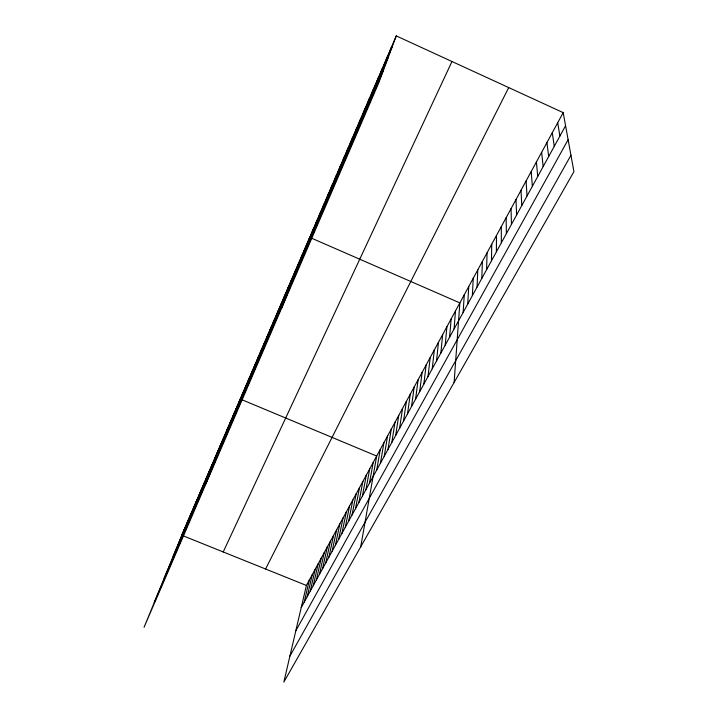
<?xml version="1.0" encoding="UTF-8"?>
<svg xmlns="http://www.w3.org/2000/svg" width="718" height="718" viewBox="0 0 718 718"><rect width="100%" height="100%" fill="white"/><g stroke="black" fill="none" stroke-linecap="round" stroke-linejoin="round"><path stroke-width="1.08" d="M496.389 251.83L496.479 235.477M491.48 260.778L491.731 244.219M486.625 269.636L487.037 252.871M481.823 278.396L482.388 261.433M477.066 287.056L477.784 269.896M472.372 295.619L473.234 278.279M467.723 304.1L468.728 286.572M463.119 312.483L464.277 294.775M454.108 382.461L459.861 302.897L309.709 237.38L281.483 308.525M454.063 328.988L455.499 310.939M449.612 337.11L451.173 318.9M445.205 345.143L446.892 326.771M440.843 353.103L442.656 334.57M436.526 360.974L438.465 342.289M432.245 368.765L434.318 349.935M428.018 376.474L430.208 357.501M423.835 384.103L426.142 364.995M419.689 391.66L422.112 372.409M415.587 399.136L418.118 379.759M411.522 406.541L414.169 387.029M407.51 413.864L410.256 394.236M403.525 421.125L406.379 401.362M399.585 428.305L402.547 408.434M395.681 435.422L398.741 415.426M391.822 442.459L394.981 422.363M387.989 449.432L391.247 429.229M384.202 456.343L387.558 436.023M380.45 463.182L383.897 442.764M376.735 469.958L380.271 449.441M360.714 546.811L376.681 456.047L240.261 399.037L206.003 483.618M369.465 483.205L373.18 462.491M365.92 489.685L369.716 468.881M362.393 496.093L366.279 475.208M358.91 502.456L362.868 481.473M355.455 508.748L359.494 487.693M352.026 514.994L356.146 493.849M348.643 521.178L352.834 499.952M345.277 527.308L349.549 506.002M341.947 533.375L346.291 512.006M338.645 539.397L343.06 517.947M335.378 545.357L339.856 523.844M332.129 551.271L336.688 529.687M328.916 557.123L333.538 535.475M325.73 562.93L330.424 541.219M322.57 568.692L327.327 546.919M319.447 574.391L324.258 552.564M316.342 580.054L321.224 558.155M313.263 585.655L318.209 563.711M310.221 591.219L315.22 569.212M307.196 596.73L312.258 574.669M304.199 602.187L309.314 580.081M306.398 585.448L283.834 682.1L573.924 171.62L563.199 112.636L396.264 35.9L181.744 535.26L306.398 585.448L563.199 112.636M396.264 35.9L378.727 82.938L144.076 627.263L184.167 529.615M387.63 57.35L391.66 46.616M382.936 68.273L387.11 57.207M378.296 79.061L382.613 67.672M373.719 89.723L378.171 78.02M364.708 110.662L369.429 98.357M369.187 100.251L373.773 88.242M360.292 120.956L365.13 108.355M351.596 141.177L356.684 128.019M355.913 131.125L360.885 118.246M343.096 160.94L348.427 147.253M347.324 151.112L352.529 137.694M334.794 180.254L340.341 166.064M338.923 170.651L344.362 156.712M326.681 199.137L332.434 184.472M330.711 189.749L336.365 175.318M314.834 226.682L320.892 211.343M318.738 217.599L324.698 202.485M322.687 208.417L328.548 193.528M307.151 244.551L313.398 228.791M310.975 235.666L317.123 220.112M288.663 287.568L295.331 270.848M292.28 279.149L298.868 262.608M295.942 270.632L302.44 254.289M299.639 262.034L306.056 245.879M274.554 320.381L281.528 302.978M278.028 312.303L284.929 295.071M281.537 304.145L288.358 287.074M285.073 295.897L291.822 279.006M257.717 359.53L265.032 341.373M261.02 351.856L268.272 333.843M264.35 344.11L271.53 326.241M267.715 336.284L274.832 318.559M271.117 328.368L278.162 310.813M235.531 411.145L243.258 392.064M238.609 403.983L246.274 385.027M241.715 396.758L249.326 377.928M244.856 389.461L252.413 370.757M248.024 382.093L255.518 363.514M251.228 374.643L258.659 356.209M254.459 367.122L261.828 348.822M212.286 465.21L220.39 445.295M215.095 458.685L223.154 438.869M217.922 452.098L228.746 425.828M223.666 438.743L231.591 419.222M226.583 431.967L234.454 412.554M229.518 425.128L237.344 405.832M183.054 533.205L191.562 512.401M185.594 527.299L196.597 500.67M190.746 515.327L201.722 488.743M195.987 503.13L204.325 482.693M198.644 496.955L209.584 470.452M204.029 484.435L212.25 464.241M206.757 478.08L217.653 451.667M178.037 544.872L189.076 518.19M173.11 556.333L392.387 46.302M164.072 578.421L388.232 57.44M154.217 602.501L383.6 69.852M223.208 551.954L451.963 61.506M265.588 569.015L508.712 87.596M301.228 607.607L565.578 125.713M295.807 630.826L568.117 139.687M289.901 656.108L570.945 155.25M557.715 122.742L559.878 136.106M552.295 132.722L554.242 146.373M546.928 142.595L548.678 156.524M541.632 152.351L543.167 166.558M536.391 162.008L537.728 176.475M531.203 171.548L532.352 186.276M526.079 180.981L527.039 195.96M521.008 190.315L521.789 205.536M516 199.55L516.592 215.005M511.036 208.678L511.458 224.366M506.136 217.707L506.378 233.628M501.281 226.637L501.361 242.783"/></g></svg>
